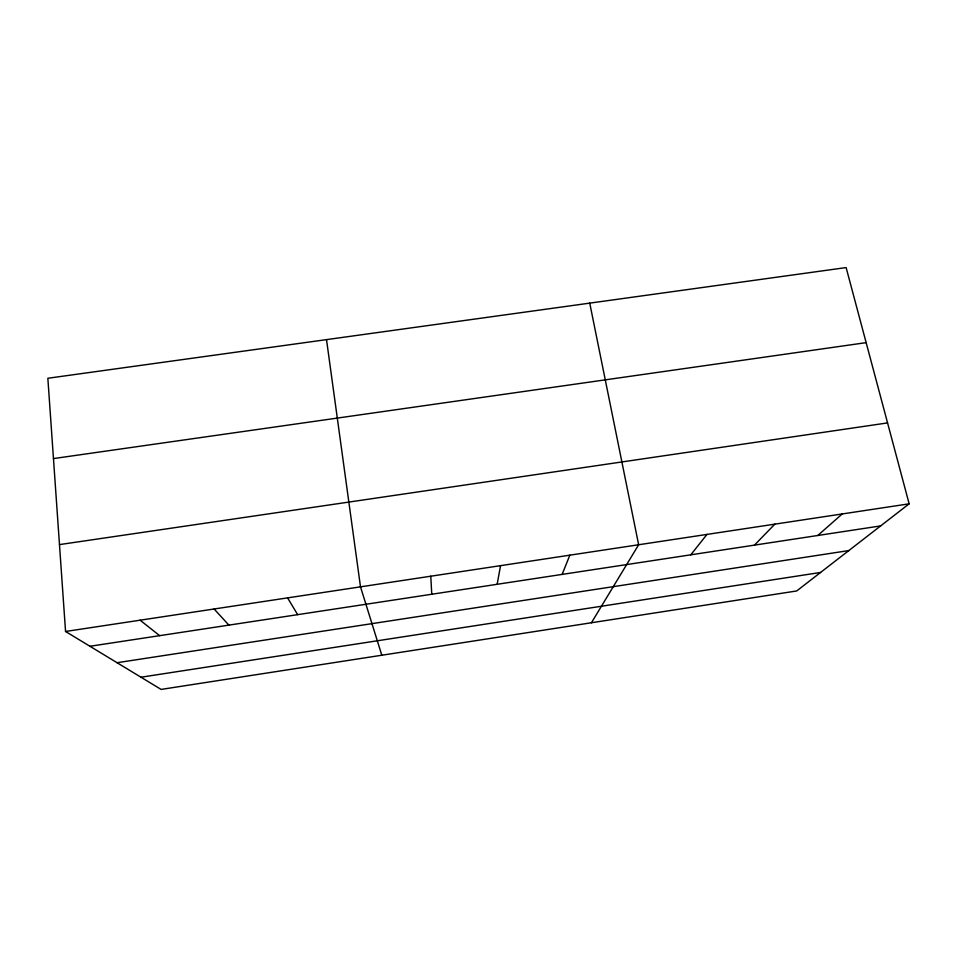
<?xml version="1.0" encoding="UTF-8"?>
<svg xmlns="http://www.w3.org/2000/svg" width="957" height="957" viewBox="0 0 957 957"><rect width="100%" height="100%" fill="white"/><g stroke="black" fill="none" stroke-linecap="round" stroke-linejoin="round"><path stroke-width="1.44" d="M497.15 584.296L500.559 565.647M562.118 574.403L569.846 555.168M591.426 622.756L638.654 544.76L589.739 303.13M690.775 554.821L706.984 534.413M754.475 545.119L774.847 524.149M817.768 535.489L842.232 513.957M909.15 503.825L796.691 590.959L161.099 689.423L65.555 631.476L47.85 378.266L846.12 267.577L909.15 503.825L65.555 631.476M140.99 677.221L820.556 572.465M89.97 646.274L880.643 525.919M117.065 662.711L848.811 550.574M59.478 544.605L887.558 422.91M53.46 458.582L866.145 342.642M140.105 620.196L159.675 635.663M214.117 608.999L228.89 625.124M287.579 597.874L297.651 614.657M381.807 655.234L360.502 586.844L326.516 339.627M430.782 576.21L431.763 594.249"/></g></svg>
